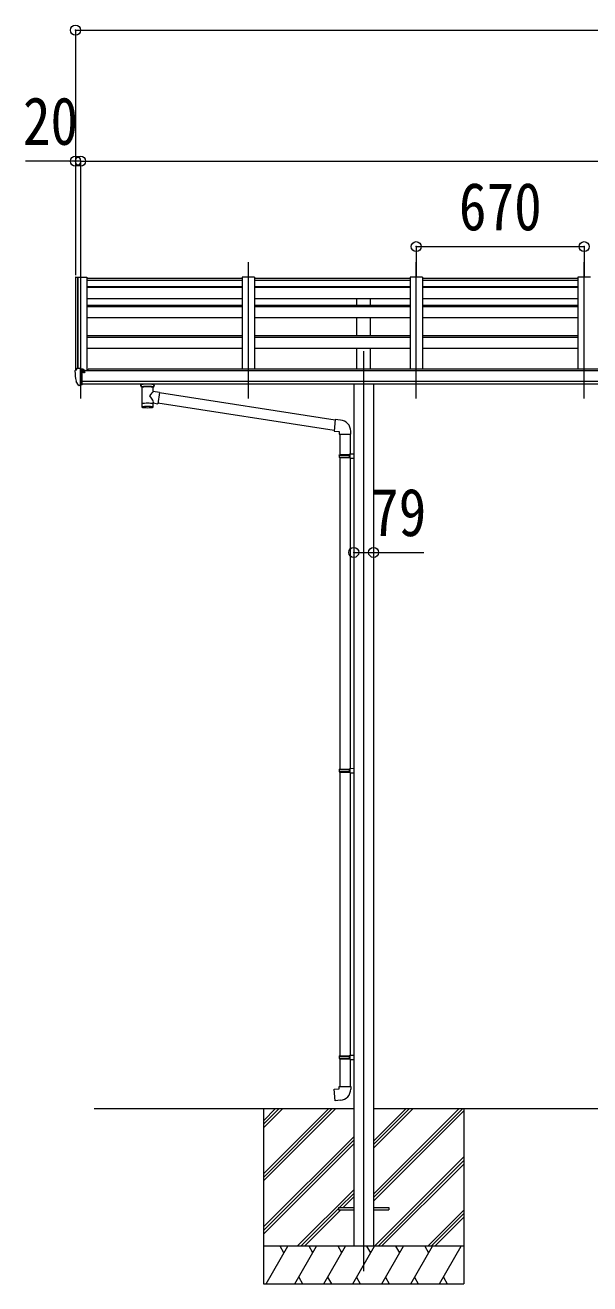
# Model space of a CAD drawing. Units: millimetres at full size, sheet at 1:40. Extents: x -11181 to 11305, y -7804 to 7716.
# Drawn here: x -1258 to 995, y -4439 to 588 of the extents above; entities that cross this region are included whole.
import ezdxf
from ezdxf.enums import TextEntityAlignment as Align

# ---------------------------------------------------------------- set-up
doc = ezdxf.new("R2010")
doc.units = ezdxf.units.MM
doc.header["$LTSCALE"] = 40
doc.header["$PDMODE"] = 32
doc.header["$PDSIZE"] = 40
for name, color, linetype, lineweight in [('0-0_0', 7, 'Continuous', 9), ('0-1_本体', 4, 'Continuous', 9), ('0-2_部品', 7, 'Continuous', 9), ('0-8_PARTS2', 2, 'Continuous', 9), ('0-A_寸法', 6, 'Continuous', 9)]:
    doc.layers.add(name, color=color, linetype=linetype, lineweight=lineweight)
doc.styles.add('ＭＳ ゴシック', font='')
doc.styles.get('ＭＳ ゴシック').set_extended_font_data('MS Gothic')

msp = doc.modelspace()

# ---------------------------------------------------------------- linework, layer by layer
at = {"layer": '0-0_0'}
for p, q in [((-983.29, -3739.42), (53.21, -3739.42)), ((-307.29, -3739.42), (-307.29, -4439.42)), ((-307.29, -4000.15), (-46.56, -3739.42)), ((-307.29, -4014.29), (-32.42, -3739.42)), ((-307.29, -4028.44), (-18.27, -3739.42)), ((-307.29, -3816.31), (-230.41, -3739.42)), ((-307.29, -3802.16), (-244.55, -3739.42)), ((-307.29, -3788.02), (-258.69, -3739.42)), ((132.21, -4081.15), (473.94, -3739.42)), ((132.21, -4095.29), (488.08, -3739.42)), ((132.21, -3897.3), (290.09, -3739.42)), ((132.21, -3883.16), (275.95, -3739.42)), ((132.21, -3869.02), (261.81, -3739.42)), ((132.21, -3739.42), (3153.21, -3739.42)), ((132.21, -4109.44), (492.71, -3748.94)), ((492.71, -3739.42), (492.71, -4439.42)), ((-307.29, -4212.28), (53.21, -3851.79)), ((-307.29, -4226.43), (53.21, -3865.93)), ((-307.29, -4240.57), (53.21, -3880.07)), ((136.07, -4289.42), (492.71, -3932.79)), ((150.21, -4289.42), (492.71, -3946.93)), ((164.36, -4289.42), (492.71, -3961.07)), ((-172.3, -4289.42), (53.21, -4063.92)), ((-3.64, -4134.91), (53.21, -4078.06)), ((10.5, -4134.91), (53.21, -4092.2)), ((-158.15, -4289.42), (-7.29, -4138.56)), ((-144.01, -4289.42), (1.5, -4143.91)), ((348.2, -4289.42), (492.71, -4144.92)), ((362.35, -4289.42), (492.71, -4159.06)), ((376.49, -4289.42), (492.71, -4173.2)), ((492.71, -4289.42), (-307.29, -4289.42)), ((-297, -4439.42), (-210.4, -4289.42)), ((-225.4, -4315.41), (-240.4, -4289.42)), ((-181.53, -4439.42), (-94.93, -4289.42)), ((-109.93, -4315.41), (-124.93, -4289.42)), ((-66.06, -4439.42), (20.54, -4289.42)), ((5.54, -4315.41), (-9.46, -4289.42)), ((49.41, -4439.42), (136.01, -4289.42)), ((121.01, -4315.41), (106.01, -4289.42)), ((164.88, -4439.42), (251.48, -4289.42)), ((236.48, -4315.41), (221.48, -4289.42)), ((280.35, -4439.42), (366.95, -4289.42)), ((336.95, -4289.42), (351.95, -4315.41)), ((395.82, -4439.42), (482.42, -4289.42)), ((-166.53, -4413.45), (-151.53, -4439.42)), ((-51.06, -4413.44), (-36.06, -4439.42)), ((64.41, -4413.44), (79.41, -4439.42)), ((179.88, -4413.45), (194.88, -4439.42)), ((295.35, -4413.45), (310.35, -4439.42)), ((410.82, -4413.45), (425.82, -4439.42)), ((-307.29, -4439.42), (492.71, -4439.42))]:
    msp.add_line(p, q, dxfattribs=at)
at = {"layer": '0-1_本体'}
for p, q in [((-1057.28, -420.06), (-1057.29, -790.21)), ((-1056.34, -419.17), (-1048.51, -418.76)), ((-1048.29, -418.84), (-1048.29, -783.66)), ((-1048.21, -418.95), (-1047.59, -420.57)), ((-1012.29, -418.75), (-1012.29, -793.47)), ((-392.29, -424.84), (-1012.29, -424.84)), ((-392.29, -431.91), (-1012.29, -431.91)), ((-392.29, -419.35), (-392.29, -786.94)), ((-342.29, -419.35), (-392.29, -419.35)), ((-342.29, -419.35), (-342.29, -786.94)), ((277.71, -424.84), (-342.29, -424.84)), ((277.71, -431.91), (-342.29, -431.91)), ((277.71, -419.35), (277.71, -786.94)), ((327.71, -419.35), (277.71, -419.35)), ((327.71, -419.35), (327.71, -786.94)), ((947.71, -424.84), (327.71, -424.84)), ((947.71, -431.91), (327.71, -431.91)), ((947.71, -419.35), (947.71, -786.94)), ((997.71, -419.35), (947.71, -419.35)), ((-392.29, -458.04), (-1012.29, -458.04)), ((-392.29, -460.6), (-1012.29, -460.6)), ((277.71, -458.04), (-342.29, -458.04)), ((277.71, -460.6), (-342.29, -460.6)), ((947.71, -458.04), (327.71, -458.04)), ((947.71, -460.6), (327.71, -460.6)), ((-392.29, -505.34), (-1012.29, -505.34)), ((-392.29, -532.31), (-1012.29, -532.31)), ((-392.29, -537.26), (-1012.29, -537.26)), ((277.71, -505.34), (-342.29, -505.34)), ((277.71, -532.31), (-342.29, -532.31)), ((277.71, -537.26), (-342.29, -537.26)), ((65.21, -532.17), (65.21, -505.18)), ((120.21, -532.17), (120.21, -505.18)), ((947.71, -505.34), (327.71, -505.34)), ((947.71, -532.31), (327.71, -532.31)), ((947.71, -537.26), (327.71, -537.26)), ((-392.29, -581.45), (-1012.29, -581.45)), ((277.71, -581.45), (-342.29, -581.45)), ((65.21, -653.08), (65.21, -581.3)), ((120.21, -653.08), (120.21, -581.3)), ((947.71, -581.45), (327.71, -581.45)), ((-392.29, -653.25), (-1012.29, -653.25)), ((277.71, -653.25), (-342.29, -653.25)), ((947.71, -653.25), (327.71, -653.25)), ((-392.29, -660.05), (-1012.29, -660.05)), ((-392.29, -703.6), (-1012.29, -703.6)), ((277.71, -660.05), (-342.29, -660.05)), ((277.71, -703.6), (-342.29, -703.6)), ((65.21, -786.97), (65.21, -703.43)), ((120.21, -786.97), (120.21, -703.43)), ((947.71, -660.05), (327.71, -660.05)), ((947.71, -703.6), (327.71, -703.6)), ((4316.21, -793.47), (-1030.79, -793.47)), ((-1007.29, -793.47), (-1007.29, -786.94)), ((4292.71, -786.94), (-1007.29, -786.94)), ((-1030.79, -834.87), (4316.21, -834.87)), ((4316.21, -846.72), (-1030.79, -846.64)), ((53.21, -847.04), (53.21, -4289.44)), ((132.21, -847.04), (132.21, -4289.44))]:
    msp.add_line(p, q, dxfattribs=at)
msp.add_lwpolyline([(-1047.59, -783.66), (-1047.59, -418.75), (-1012.29, -418.75)], dxfattribs=at)
msp.add_circle((-1023.32, -798.38), 3, dxfattribs=at)
for centre, radius, start, end in [((-1056.29, -420.17), 1, 93, 173.32986), ((-1048.49, -419.06), 0.301, 21.06327, 92.86679)]:
    msp.add_arc(centre, radius, start, end, dxfattribs=at)
at = {"layer": '0-2_部品'}
for p, q in [((-1059.29, -793.04), (-1059.29, -793.66)), ((-1052.38, -784.23), (-1056.45, -790.04)), ((-1037.29, -852.16), (-1037.29, -783.66)), ((-1035.79, -784.58), (-1037.29, -784.58)), ((-1030.79, -793.4), (-1037.29, -793)), ((-1035.79, -784.58), (-1035.79, -790.75)), ((-1026.11, -786.08), (-1035.79, -785.36)), ((-1035.79, -788.35), (-1021.79, -788.41)), ((-1026.32, -798.58), (-1025.79, -798.58)), ((-1025.79, -798.58), (-1025.49, -798.58)), ((-1025.29, -788.39), (-1025.29, -786.5)), ((-1020.79, -789.51), (-1020.79, -793.47)), ((-1044.91, -850.35), (-1054.66, -834.97)), ((-1038.79, -852.07), (-1042.5, -851.85)), ((-1038.79, -852.07), (-1037.29, -852.16)), ((-1037.29, -849.97), (-1036.79, -849.97)), ((-1036.79, -849.97), (-1036.29, -848.97)), ((-1030.79, -848.97), (-1036.29, -848.97)), ((-796.79, -852.97), (-796.79, -846.86)), ((-742.79, -852.97), (-742.79, -846.86)), ((-792.69, -857.47), (-792.71, -937.76)), ((-746.89, -875.05), (-746.89, -857.46)), ((-721.67, -878.95), (-746.89, -875.04)), ((-721.67, -878.95), (-728.69, -924.21)), ((-20.87, -989.74), (-721.98, -880.97)), ((-746.87, -937.76), (-746.89, -921.14)), ((-746.89, -921.39), (-728.69, -924.21)), ((-24.54, -1031.67), (-728.42, -922.47)), ((0.13, -989.67), (-20.7, -987.85)), ((-4.79, -1045.41), (41.21, -1045.41)), ((-2.79, -1045.41), (-2.79, -1127.32)), ((39.21, -1045.41), (39.21, -1124.76)), ((41.21, -1045.41), (41.21, -1034.5)), ((-4.79, -1129.32), (-3.79, -1127.32)), ((-4.79, -1129.32), (39.21, -1129.32)), ((-4.79, -1129.32), (-4.79, -1137.32)), ((-4.79, -1137.32), (39.21, -1137.32)), ((-4.79, -1137.32), (-3.79, -1139.32)), ((-3.79, -1127.32), (39.21, -1127.32)), ((-3.79, -1139.32), (39.21, -1139.32)), ((-2.79, -1139.32), (-2.79, -2383.51)), ((34.73, -1129.32), (34.3, -1127.32)), ((37.21, -1124.82), (53.21, -1124.35)), ((37.21, -1126.82), (37.21, -1124.82)), ((37.21, -1126.82), (39.21, -1126.82)), ((37.21, -1141.82), (37.21, -1139.82)), ((37.21, -1141.82), (53.21, -1142.29)), ((39.21, -1141.88), (39.21, -2380.95)), ((53.21, -1124.35), (53.21, -1142.29)), ((-4.79, -2385.51), (-3.79, -2383.51)), ((-4.79, -2385.51), (39.21, -2385.51)), ((-4.79, -2385.51), (-4.79, -2393.51)), ((-4.79, -2393.51), (39.21, -2393.51)), ((-4.79, -2393.51), (-3.79, -2395.51)), ((-3.79, -2383.51), (39.21, -2383.51)), ((-3.79, -2395.51), (39.21, -2395.51)), ((-2.79, -2395.51), (-2.79, -3528.67)), ((34.73, -2385.51), (34.3, -2383.51)), ((37.21, -2381.01), (53.21, -2380.54)), ((37.21, -2383.01), (37.21, -2381.01)), ((37.21, -2383.01), (39.21, -2383.01)), ((37.21, -2398.01), (37.21, -2396.01)), ((37.21, -2398.01), (53.21, -2398.48)), ((39.21, -2398.06), (39.21, -3526.11)), ((53.21, -2380.54), (53.21, -2398.48)), ((-4.79, -3530.67), (-3.79, -3528.67)), ((-4.79, -3530.67), (39.21, -3530.67)), ((-4.79, -3530.67), (-4.79, -3538.67)), ((-4.79, -3538.67), (39.21, -3538.67)), ((-4.79, -3538.67), (-3.79, -3540.67)), ((-3.79, -3528.67), (39.21, -3528.67)), ((-3.79, -3540.67), (39.21, -3540.67)), ((-2.79, -3540.67), (-2.79, -3650.67)), ((34.73, -3530.67), (34.3, -3528.67)), ((37.21, -3526.17), (53.21, -3525.7)), ((37.21, -3528.17), (37.21, -3526.17)), ((37.21, -3528.17), (39.21, -3528.17)), ((37.21, -3543.17), (37.21, -3541.17)), ((37.21, -3543.17), (53.21, -3543.64)), ((39.21, -3543.22), (39.21, -3650.67)), ((53.21, -3525.7), (53.21, -3543.64)), ((-4.79, -3650.67), (41.21, -3650.67)), ((-4.79, -3660.67), (-4.79, -3650.67)), ((41.21, -3650.67), (41.21, -3661.58))]:
    msp.add_line(p, q, dxfattribs=at)
at = {"layer": '0-2_部品', "color": 4}
for p, q in [((-7.29, -4134.91), (53.21, -4134.91)), ((-7.29, -4134.91), (-7.29, -4143.91)), ((-7.29, -4143.91), (53.21, -4143.91)), ((132.21, -4134.91), (192.71, -4134.91)), ((132.21, -4143.91), (192.71, -4143.91)), ((192.71, -4134.91), (192.71, -4143.91))]:
    msp.add_line(p, q, dxfattribs=at)
at = {"layer": '0-2_部品'}
for points in [[(-1037.29, -783.66), (-1049.29, -783.66), (-1051.62, -783.81)], [(-1030.79, -848.97), (-1030.79, -790.75), (-1035.79, -790.75)], [(-1026.11, -786.08), (-1025.95, -786.1), (-1025.79, -786.13), (-1025.65, -786.17), (-1025.52, -786.22), (-1025.42, -786.28), (-1025.35, -786.35), (-1025.3, -786.42), (-1025.29, -786.5)], [(-1025.49, -797.39), (-1025.49, -798.58), (-1020.79, -798.58)], [(-1020.79, -796.96), (-1020.79, -798.58), (-1020.32, -798.58)], [(-1037.29, -838.27), (-1034.13, -837.87), (-1030.79, -837.44)], [(-796.75, -853.03), (-796.78, -852.67), (-796.53, -851.72), (-796.01, -850.83), (-795.21, -849.99), (-794.09, -849.2), (-792.69, -848.47)], [(-796.75, -852.92), (-796.78, -853.27), (-796.53, -854.23), (-796.01, -855.11), (-795.21, -855.95), (-794.09, -856.75), (-792.69, -857.47)], [(-746.89, -848.48), (-746.66, -848.58), (-745.3, -849.31), (-744.19, -850.16), (-743.43, -851.03), (-742.97, -851.92), (-742.8, -852.81)], [(-746.89, -857.46), (-746.66, -857.37), (-745.3, -856.63), (-744.19, -855.78), (-743.43, -854.92), (-742.97, -854.02), (-742.8, -853.13)], [(-20.7, -987.85), (-24.71, -1033.67), (-4.79, -1035.41), (-4.79, -1045.41)], [(34.73, -1129.32), (34.73, -1137.32), (34.3, -1139.32)], [(37.21, -1139.82), (39.21, -1139.82), (39.21, -1126.82)], [(34.73, -2385.51), (34.73, -2393.51), (34.3, -2395.51)], [(37.21, -2396.01), (39.21, -2396.01), (39.21, -2383.01)], [(34.73, -3530.67), (34.73, -3538.67), (34.3, -3540.67)], [(37.21, -3541.17), (39.21, -3541.17), (39.21, -3528.17)], [(0.13, -3706.41), (-20.7, -3708.23), (-24.71, -3662.41), (-4.79, -3660.67)]]:
    msp.add_lwpolyline(points, dxfattribs=at)
for centre, radius, start, end in [((-1056.29, -793.04), 3, 93, 180), ((-866.8, -793.66), 192.49, 180.0008, 192.1233), ((-1051.56, -784.81), 1, 93.5, 145), ((-1023.29, -798.58), 2.5, 151.64236, 180), ((-1023.29, -798.58), 2.5, 0, 151.64236), ((-1052.06, -833.47), 3, 191.83348, 210), ((-1042.31, -848.85), 3, 210, 266.5), ((-779.72, -898.19), 51.38, 92.46126, 104.61963), ((-759.84, -898.19), 51.38, 75.38037, 87.53874), ((-3.79, -1034.5), 45, 0, 85), ((-3.79, -3661.58), 45, 275, 0)]:
    msp.add_arc(centre, radius, start, end, dxfattribs=at)
for centre, major_axis, ratio, start_param, end_param in [((-1021.79, -789.51), (-0.02, 1.1), 0.906239, 4.6917496, 6.2625459), ((-758.79, -852.97), (16, 0), 0.361356, 0, 0.0194874), ((-758.79, -852.97), (16, 0), 0.361356, 6.2636979, 6.2831853), ((-769.79, -858.67), (-22.91, -0.42), 0.072511, 4.711586, 6.2823824), ((-769.77, -857.03), (-22.91, -0.42), 0.072511, 4.711586, 6.2823824), ((-769.82, -857.04), (22.92, -0.42), 0.07247, 0.0008089, 1.5716053), ((-769.82, -858.67), (22.92, -0.42), 0.07247, 0.0008089, 1.5716053), ((-769.79, -894.6), (-22.81, 26.62), 0.234429, 3.1563334, 4.5976381), ((-767.24, -897.24), (20.32, 22.25), 0.045535, 4.9756507, 6.2441899), ((-769.79, -937.76), (22.92, 0), 0.101955, 6.2829723, 9.4248207), ((-769.79, -937.76), (22.92, 0), 0.101955, 3.1415499, 6.2833984), ((-769.79, -925.32), (22.91, 0), 0.122865, 6.2831853, 9.424778)]:
    msp.add_ellipse(centre, major_axis=major_axis, ratio=ratio, start_param=start_param, end_param=end_param, dxfattribs=at)
at = {"layer": '0-8_PARTS2'}
for p, q in [((-1037.29, -383.69), (-1037.29, -902.97)), ((-367.29, -902.97), (-367.29, -359.13)), ((302.71, -902.97), (302.71, -359.13)), ((972.71, -902.97), (972.71, -359.13)), ((92.71, -714.19), (92.71, -4389.42))]:
    msp.add_line(p, q, dxfattribs=at)
at = {"layer": '0-A_寸法'}
for p, q in [((-1057.28, 567.58), (-1057.28, 44.47)), ((-1057.28, 567.58), (9702.7, 567.58)), ((-1057.28, 44.47), (-1257.28, 44.47)), ((-1057.28, 44.47), (-1057.28, -411.1)), ((-1037.28, 44.47), (-1057.28, 44.47)), ((-1037.28, 44.47), (-1037.28, -411.1)), ((-1037.28, 44.47), (-1037.28, -411.1)), ((-1037.28, 44.47), (4322.71, 44.47)), ((302.71, -296.97), (302.71, -414.57)), ((302.71, -296.97), (972.71, -296.97)), ((972.71, -296.97), (972.71, -414.57)), ((53.21, -1518.17), (132.21, -1518.17)), ((132.21, -1518.17), (332.21, -1518.17))]:
    msp.add_line(p, q, dxfattribs=at)
for p in [(-1057.28, 567.58), (-1057.28, 44.47), (-1037.28, 44.47), (302.71, -296.97), (972.71, -296.97), (53.21, -1518.17), (132.21, -1518.17)]:
    msp.add_point(p, dxfattribs=at)

# ---------------------------------------------------------------- texts
at = {"layer": '0-A_寸法', "color": 7, "style": 'ＭＳ ゴシック', "width": 0.85}
for s, p in [('20', (-1267.28, 52.47)), ('670', (472.71, -288.97)), ('79', (122.21, -1510.17))]:
    msp.add_text(s, height=190.6, dxfattribs=at).set_placement(p, align=Align.BOTTOM_LEFT)

doc.saveas('drawing.dxf')
